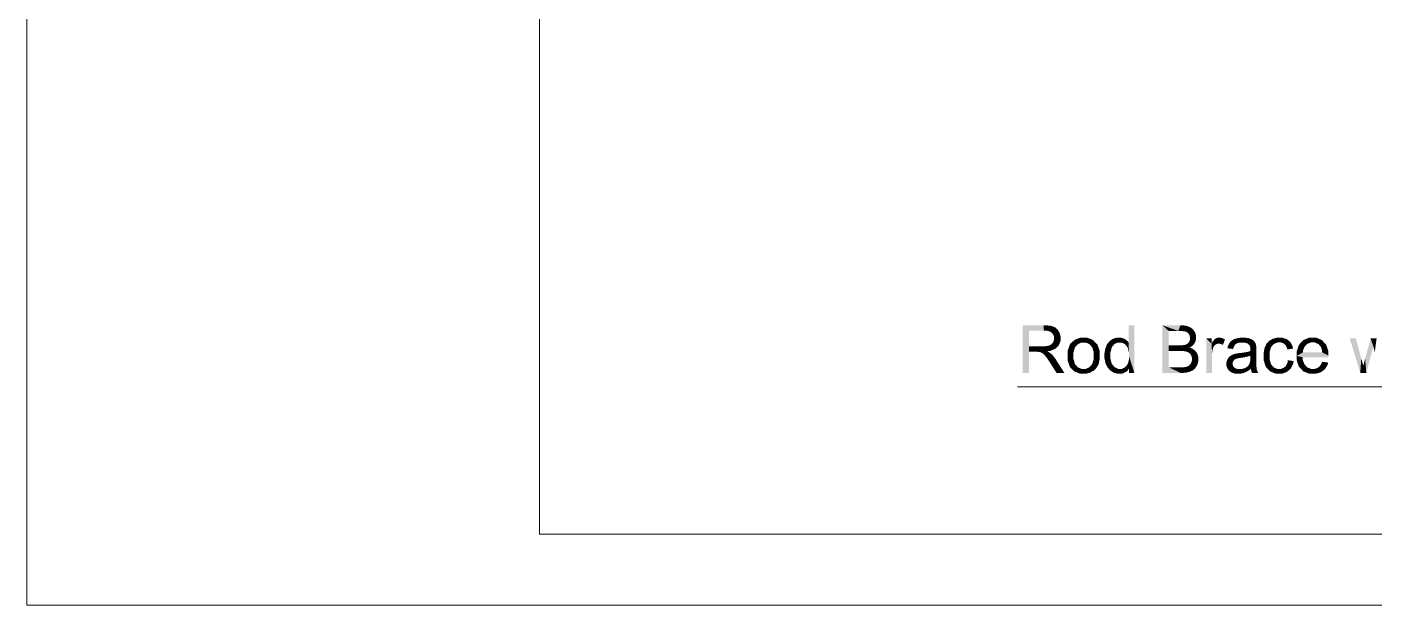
# Model space of a CAD drawing. Header units: millimetres. Extents: x 2 to 579, y 1 to 405.
# Drawn here: x 154.3 to 213.9, y 77.1 to 102.7 of the extents above; entities that cross this region are included whole.
import ezdxf

# ---------------------------------------------------------------- set-up
doc = ezdxf.new("R2010")
doc.units = ezdxf.units.MM
doc.linetypes.add('XKITLINE00', pattern=[0])
doc.layers.add('GraphicObject', color=6, linetype='Continuous', lineweight=0)
doc.layers.add('LinkedObject', color=7, linetype='Continuous', lineweight=0)

# ---------------------------------------------------------------- blocks, each defined once
blk = doc.blocks.new('*A3')
at = {"layer": 'GraphicObject', "color": 3, "linetype": 'XKITLINE00', "lineweight": 0}
for p, q in [((154.262, 216.048), (154.262, 77.096)), ((154.262, 77.096), (288.822, 77.096))]:
    blk.add_line(p, q, dxfattribs=at)
blk = doc.blocks.new('*A4')
at = {"layer": 'LinkedObject'}
for points in [[(198.602, 88.553), (198.324, 87.376), (198.324, 89.482)], [(198.324, 89.482), (198.602, 89.251), (198.602, 88.553)], [(199.267, 89.251), (198.324, 89.482), (199.256, 89.482)], [(198.602, 89.251), (198.324, 89.482), (199.267, 89.251)], [(199.256, 89.482), (199.384, 89.251), (199.267, 89.251)], [(199.61, 89.454), (199.256, 89.482), (199.396, 89.482)], [(199.683, 89.425), (199.256, 89.482), (199.61, 89.454)], [(199.555, 89.202), (199.256, 89.482), (199.683, 89.425)], [(199.384, 89.251), (199.256, 89.482), (199.555, 89.202)], [(199.683, 89.425), (199.609, 89.154), (199.555, 89.202)], [(199.756, 89.397), (199.609, 89.154), (199.683, 89.425)], [(203.271, 89.482), (203.012, 88.726), (203.012, 89.482)], [(203.271, 89.482), (203.035, 88.273), (203.012, 88.726)], [(203.035, 88.273), (203.271, 89.482), (203.271, 87.376)], [(204.515, 89.482), (204.793, 88.349), (204.515, 87.376)], [(204.793, 88.598), (204.793, 88.349), (204.515, 89.482)], [(204.515, 89.482), (204.793, 89.234), (204.793, 88.598)], [(205.215, 89.234), (204.515, 89.482), (205.306, 89.482)], [(204.793, 89.234), (204.515, 89.482), (205.215, 89.234)], [(205.215, 89.234), (205.306, 89.482), (205.329, 89.234)], [(205.306, 89.482), (205.489, 89.219), (205.329, 89.234)], [(205.426, 89.482), (205.489, 89.219), (205.306, 89.482)], [(205.62, 89.45), (205.489, 89.219), (205.426, 89.482)], [(205.489, 89.219), (205.62, 89.45), (205.536, 89.204)], [(205.536, 89.204), (205.62, 89.45), (205.583, 89.19)], [(205.583, 89.19), (205.62, 89.45), (205.693, 89.418)], [(199.609, 89.154), (199.756, 89.397), (199.664, 89.106)], [(199.664, 89.106), (199.756, 89.397), (199.917, 89.225)], [(199.917, 89.225), (199.718, 88.983), (199.664, 89.106)], [(199.69, 88.763), (200.004, 88.908), (199.859, 88.53)], [(199.718, 88.857), (200.004, 88.908), (199.69, 88.763)], [(199.96, 89.153), (199.718, 88.983), (199.917, 89.225)], [(200.004, 88.994), (199.718, 88.983), (199.96, 89.153)], [(200.004, 88.908), (199.718, 88.983), (200.004, 88.994)], [(199.718, 88.983), (200.004, 88.908), (199.718, 88.908)], [(200.004, 88.908), (199.718, 88.857), (199.718, 88.908)], [(199.917, 89.225), (199.756, 89.397), (199.873, 89.297)], [(199.859, 88.53), (200.004, 88.908), (199.932, 88.607)], [(199.932, 88.607), (200.004, 88.908), (200.004, 88.796)], [(200.885, 88.937), (200.547, 88.767), (200.645, 88.852)], [(201.026, 88.937), (200.547, 88.767), (200.885, 88.937)], [(200.929, 88.722), (200.547, 88.767), (201.026, 88.937)], [(200.929, 88.722), (201.026, 88.937), (201.026, 88.722)], [(201.026, 88.937), (201.122, 88.722), (201.026, 88.722)], [(201.44, 88.834), (201.026, 88.937), (201.183, 88.937)], [(201.54, 88.731), (201.026, 88.937), (201.44, 88.834)], [(201.281, 88.649), (201.026, 88.937), (201.54, 88.731)], [(201.122, 88.722), (201.026, 88.937), (201.281, 88.649)], [(202.387, 88.652), (202.176, 88.788), (202.252, 88.838)], [(202.328, 88.887), (202.531, 88.722), (202.252, 88.838)], [(202.252, 88.838), (202.531, 88.722), (202.387, 88.652)], [(202.498, 88.937), (202.531, 88.722), (202.328, 88.887)], [(202.592, 88.937), (202.531, 88.722), (202.498, 88.937)], [(202.531, 88.722), (202.592, 88.937), (202.617, 88.722)], [(202.592, 88.937), (202.705, 88.722), (202.617, 88.722)], [(202.66, 88.937), (202.705, 88.722), (202.592, 88.937)], [(202.783, 88.908), (202.705, 88.722), (202.66, 88.937)], [(202.837, 88.878), (202.705, 88.722), (202.783, 88.908)], [(202.837, 88.878), (202.854, 88.649), (202.705, 88.722)], [(202.89, 88.849), (202.854, 88.649), (202.837, 88.878)], [(202.978, 88.773), (202.854, 88.649), (202.89, 88.849)], [(205.693, 89.418), (205.655, 89.135), (205.583, 89.19)], [(205.766, 89.386), (205.655, 89.135), (205.693, 89.418)], [(205.88, 89.288), (205.655, 89.135), (205.766, 89.386)], [(205.922, 89.221), (205.655, 89.135), (205.88, 89.288)], [(205.655, 89.135), (205.922, 89.221), (205.68, 89.095)], [(205.922, 89.221), (205.705, 89.055), (205.68, 89.095)], [(205.703, 88.763), (206.004, 88.943), (205.931, 88.689)], [(205.73, 88.855), (206.004, 88.943), (205.703, 88.763)], [(205.705, 89.055), (205.922, 89.221), (205.73, 88.963)], [(205.73, 88.963), (205.922, 89.221), (206.004, 88.943)], [(206.004, 88.943), (205.73, 88.911), (205.73, 88.963)], [(205.73, 88.911), (206.004, 88.943), (205.73, 88.855)], [(206.004, 89.016), (205.922, 89.221), (205.963, 89.155)], [(206.004, 88.943), (205.922, 89.221), (206.004, 89.016)], [(205.931, 88.689), (206.004, 88.943), (205.968, 88.749)], [(205.968, 88.749), (206.004, 88.943), (206.004, 88.876)], [(206.453, 88.903), (206.687, 88.671), (206.453, 87.376)], [(206.687, 88.671), (206.453, 88.903), (206.687, 88.903)], [(206.85, 88.885), (206.687, 88.671), (206.813, 88.859)], [(206.96, 88.669), (206.687, 88.671), (206.85, 88.885)], [(206.813, 88.859), (206.687, 88.671), (206.731, 88.752)], [(206.888, 88.911), (207.002, 88.669), (206.85, 88.885)], [(206.85, 88.885), (207.002, 88.669), (206.96, 88.669)], [(206.971, 88.937), (207.002, 88.669), (206.888, 88.911)], [(207.016, 88.937), (207.002, 88.669), (206.971, 88.937)], [(207.016, 88.937), (207.049, 88.669), (207.002, 88.669)], [(207.213, 88.895), (207.016, 88.937), (207.081, 88.937)], [(207.28, 88.854), (207.016, 88.937), (207.213, 88.895)], [(207.143, 88.642), (207.016, 88.937), (207.28, 88.854)], [(207.049, 88.669), (207.016, 88.937), (207.143, 88.642)], [(207.143, 88.642), (207.28, 88.854), (207.191, 88.615)], [(207.657, 88.856), (207.814, 88.69), (207.543, 88.779)], [(207.732, 88.883), (207.814, 88.69), (207.657, 88.856)], [(207.98, 88.937), (207.732, 88.883), (207.806, 88.91)], [(207.949, 88.722), (207.732, 88.883), (207.98, 88.937)], [(207.814, 88.69), (207.732, 88.883), (207.949, 88.722)], [(207.949, 88.722), (207.98, 88.937), (208.04, 88.722)], [(208.04, 88.722), (207.98, 88.937), (208.138, 88.722)], [(208.078, 88.937), (208.138, 88.722), (207.98, 88.937)], [(208.334, 88.914), (208.078, 88.937), (208.176, 88.937)], [(208.395, 88.891), (208.078, 88.937), (208.334, 88.914)], [(208.285, 88.678), (208.078, 88.937), (208.395, 88.891)], [(208.138, 88.722), (208.078, 88.937), (208.285, 88.678)], [(208.285, 88.678), (208.395, 88.891), (208.334, 88.634)], [(208.334, 88.634), (208.395, 88.891), (208.371, 88.602)], [(208.395, 88.891), (208.407, 88.491), (208.371, 88.602)], [(208.575, 88.775), (208.407, 88.491), (208.395, 88.891)], [(208.546, 88.81), (208.395, 88.891), (208.456, 88.868)], [(208.575, 88.775), (208.395, 88.891), (208.546, 88.81)], [(209.439, 88.654), (209.237, 88.798), (209.321, 88.844)], [(209.404, 88.89), (209.597, 88.724), (209.321, 88.844)], [(209.321, 88.844), (209.597, 88.724), (209.439, 88.654)], [(209.586, 88.937), (209.597, 88.724), (209.404, 88.89)], [(209.684, 88.937), (209.597, 88.724), (209.586, 88.937)], [(209.597, 88.724), (209.684, 88.937), (209.695, 88.724)], [(209.684, 88.937), (209.759, 88.724), (209.695, 88.724)], [(210.011, 88.874), (209.684, 88.937), (209.808, 88.937)], [(210.09, 88.811), (209.684, 88.937), (210.011, 88.874)], [(209.869, 88.685), (209.684, 88.937), (210.09, 88.811)], [(209.759, 88.724), (209.684, 88.937), (209.869, 88.685)], [(210.749, 88.83), (210.927, 88.664), (210.65, 88.724)], [(211.164, 88.937), (210.749, 88.83), (211.006, 88.937)], [(211.077, 88.724), (210.749, 88.83), (211.164, 88.937)], [(210.927, 88.664), (210.749, 88.83), (211.077, 88.724)], [(211.077, 88.724), (211.164, 88.937), (211.165, 88.724)], [(211.164, 88.937), (211.264, 88.724), (211.165, 88.724)], [(211.566, 88.833), (211.164, 88.937), (211.317, 88.937)], [(211.663, 88.728), (211.164, 88.937), (211.566, 88.833)], [(211.424, 88.649), (211.164, 88.937), (211.663, 88.728)], [(211.264, 88.724), (211.164, 88.937), (211.424, 88.649)], [(213.07, 88.903), (213.268, 87.376), (212.803, 88.903)], [(213.313, 88.02), (213.268, 87.376), (213.07, 88.903)], [(213.728, 88.903), (213.848, 88.551), (213.482, 88.008)], [(213.991, 88.903), (213.848, 88.551), (213.728, 88.903)], [(213.848, 88.551), (213.991, 88.903), (213.909, 88.289)], [(198.602, 88.553), (198.602, 88.311), (198.324, 87.376)], [(198.324, 87.376), (198.602, 88.311), (198.602, 87.376)], [(198.924, 88.311), (198.602, 88.553), (199.2, 88.553)], [(198.602, 88.311), (198.602, 88.553), (198.924, 88.311)], [(198.924, 88.311), (199.2, 88.553), (198.978, 88.311)], [(198.978, 88.311), (199.2, 88.553), (199.056, 88.306)], [(199.056, 88.306), (199.2, 88.553), (199.079, 88.301)], [(199.079, 88.301), (199.2, 88.553), (199.111, 88.293)], [(199.111, 88.293), (199.2, 88.553), (199.175, 88.265)], [(199.175, 88.265), (199.2, 88.553), (199.295, 88.553)], [(199.175, 88.265), (199.295, 88.553), (199.206, 88.245)], [(199.295, 88.553), (199.412, 88.334), (199.206, 88.245)], [(199.206, 88.245), (199.412, 88.334), (199.237, 88.225)], [(199.412, 88.334), (199.308, 88.155), (199.237, 88.225)], [(199.444, 88.573), (199.412, 88.334), (199.295, 88.553)], [(199.467, 88.308), (199.308, 88.155), (199.412, 88.334)], [(199.308, 88.155), (199.467, 88.308), (199.347, 88.105)], [(199.347, 88.105), (199.467, 88.308), (199.387, 88.054)], [(199.387, 88.054), (199.467, 88.308), (199.58, 88.23)], [(199.412, 88.334), (199.444, 88.573), (199.563, 88.355)], [(199.498, 88.593), (199.859, 88.53), (199.444, 88.573)], [(199.787, 88.453), (199.444, 88.573), (199.859, 88.53)], [(199.563, 88.355), (199.444, 88.573), (199.787, 88.453)], [(199.58, 88.23), (199.467, 88.308), (199.551, 88.255)], [(199.552, 88.613), (199.859, 88.53), (199.498, 88.593)], [(199.859, 88.53), (199.552, 88.613), (199.634, 88.676)], [(199.662, 88.719), (199.859, 88.53), (199.634, 88.676)], [(199.69, 88.763), (199.859, 88.53), (199.662, 88.719)], [(200.547, 88.767), (200.312, 88.14), (200.429, 88.665)], [(200.641, 88.505), (200.312, 88.14), (200.547, 88.767)], [(200.429, 88.665), (200.312, 88.14), (200.312, 88.351)], [(200.577, 88.286), (200.312, 88.14), (200.641, 88.505)], [(200.312, 88.14), (200.577, 88.286), (200.577, 88.139)], [(200.547, 88.767), (200.769, 88.649), (200.705, 88.577)], [(200.769, 88.649), (200.547, 88.767), (200.929, 88.722)], [(200.641, 88.505), (200.547, 88.767), (200.705, 88.577)], [(201.281, 88.649), (201.54, 88.731), (201.346, 88.576)], [(201.54, 88.731), (201.41, 88.503), (201.346, 88.576)], [(201.41, 88.503), (201.54, 88.731), (201.474, 88.289)], [(201.474, 88.289), (201.54, 88.731), (201.74, 88.161)], [(201.474, 88.289), (201.74, 88.161), (201.474, 88.148)], [(201.74, 88.343), (201.54, 88.731), (201.64, 88.628)], [(201.74, 88.161), (201.54, 88.731), (201.74, 88.343)], [(202.024, 88.553), (201.948, 88.138), (201.986, 88.46)], [(202.271, 88.511), (201.948, 88.138), (202.024, 88.553)], [(202.213, 88.289), (201.948, 88.138), (202.271, 88.511)], [(201.986, 88.46), (201.948, 88.138), (201.948, 88.252)], [(201.948, 88.138), (202.213, 88.289), (202.213, 88.138)], [(202.062, 88.646), (202.329, 88.581), (202.024, 88.553)], [(202.024, 88.553), (202.329, 88.581), (202.271, 88.511)], [(202.176, 88.788), (202.329, 88.581), (202.062, 88.646)], [(202.329, 88.581), (202.176, 88.788), (202.387, 88.652)], [(203.012, 88.726), (202.854, 88.649), (202.978, 88.773)], [(202.854, 88.649), (203.012, 88.726), (202.914, 88.576)], [(202.914, 88.576), (203.012, 88.726), (202.974, 88.502)], [(203.012, 88.726), (203.035, 88.273), (202.974, 88.502)], [(203.035, 88.273), (203.271, 87.376), (203.035, 88.116)], [(204.515, 87.376), (204.793, 88.349), (204.793, 87.625)], [(205.281, 88.349), (204.793, 88.598), (205.25, 88.598)], [(204.793, 88.349), (204.793, 88.598), (205.281, 88.349)], [(205.382, 88.349), (205.25, 88.598), (205.342, 88.598)], [(205.281, 88.349), (205.25, 88.598), (205.382, 88.349)], [(205.476, 88.61), (205.71, 88.497), (205.342, 88.598)], [(205.342, 88.598), (205.71, 88.497), (205.382, 88.349)], [(205.382, 88.349), (205.71, 88.497), (205.536, 88.332)], [(205.516, 88.622), (205.784, 88.533), (205.476, 88.61)], [(205.71, 88.497), (205.476, 88.61), (205.784, 88.533)], [(205.569, 88.638), (205.784, 88.533), (205.516, 88.622)], [(205.71, 88.497), (205.59, 88.314), (205.536, 88.332)], [(205.649, 88.69), (205.931, 88.689), (205.569, 88.638)], [(205.569, 88.638), (205.931, 88.689), (205.784, 88.533)], [(205.59, 88.314), (205.71, 88.497), (205.644, 88.296)], [(205.644, 88.296), (205.71, 88.497), (205.728, 88.235)], [(205.676, 88.727), (205.931, 88.689), (205.649, 88.69)], [(205.931, 88.689), (205.676, 88.727), (205.703, 88.763)], [(205.952, 88.373), (205.71, 88.497), (205.805, 88.469)], [(205.728, 88.235), (205.71, 88.497), (205.952, 88.373)], [(205.728, 88.235), (205.952, 88.373), (205.758, 88.192)], [(205.758, 88.192), (205.952, 88.373), (205.788, 88.148)], [(205.784, 88.533), (205.931, 88.689), (205.895, 88.629)], [(205.788, 88.148), (205.952, 88.373), (206.003, 88.306)], [(206.003, 88.306), (205.819, 88.046), (205.788, 88.148)], [(206.054, 88.238), (205.819, 88.046), (206.003, 88.306)], [(206.105, 88.079), (205.819, 88.046), (206.054, 88.238)], [(206.453, 87.376), (206.687, 88.671), (206.712, 87.376)], [(206.687, 88.671), (206.712, 88.175), (206.712, 87.376)], [(206.712, 88.175), (206.687, 88.671), (206.712, 88.257)], [(206.712, 88.257), (206.687, 88.671), (206.733, 88.408)], [(206.733, 88.408), (206.687, 88.671), (206.755, 88.477)], [(206.755, 88.477), (206.687, 88.671), (206.769, 88.522)], [(206.769, 88.522), (206.687, 88.671), (206.817, 88.593)], [(206.817, 88.593), (206.687, 88.671), (206.851, 88.618)], [(206.851, 88.618), (206.687, 88.671), (206.884, 88.644)], [(206.884, 88.644), (206.687, 88.671), (206.96, 88.669)], [(207.503, 88.729), (207.39, 88.467), (207.464, 88.679)], [(207.728, 88.627), (207.39, 88.467), (207.503, 88.729)], [(207.464, 88.679), (207.39, 88.467), (207.407, 88.548)], [(207.663, 88.514), (207.39, 88.467), (207.728, 88.627)], [(207.39, 88.467), (207.663, 88.514), (207.643, 88.433)], [(207.543, 88.779), (207.814, 88.69), (207.503, 88.729)], [(207.728, 88.627), (207.503, 88.729), (207.771, 88.658)], [(207.771, 88.658), (207.503, 88.729), (207.814, 88.69)], [(207.869, 88.247), (207.905, 88.033), (207.754, 88.227)], [(207.945, 88.256), (207.985, 88.045), (207.869, 88.247)], [(207.869, 88.247), (207.985, 88.045), (207.905, 88.033)], [(208.102, 88.275), (208.126, 88.065), (207.945, 88.256)], [(207.945, 88.256), (208.126, 88.065), (207.985, 88.045)], [(208.332, 88.319), (208.407, 88.143), (208.102, 88.275)], [(208.102, 88.275), (208.407, 88.143), (208.126, 88.065)], [(208.406, 88.345), (208.407, 88.143), (208.332, 88.319)], [(208.407, 88.405), (208.662, 88.566), (208.406, 88.371)], [(208.406, 88.371), (208.662, 88.566), (208.406, 88.345)], [(208.406, 88.345), (208.662, 88.566), (208.407, 88.143)], [(208.668, 88.361), (208.406, 88.048), (208.407, 88.143)], [(208.668, 88.016), (208.406, 88.048), (208.668, 88.361)], [(208.604, 88.74), (208.407, 88.491), (208.575, 88.775)], [(208.644, 88.652), (208.407, 88.491), (208.604, 88.74)], [(208.655, 88.599), (208.407, 88.491), (208.644, 88.652)], [(208.407, 88.491), (208.655, 88.599), (208.662, 88.566)], [(208.407, 88.491), (208.662, 88.566), (208.407, 88.412)], [(208.407, 88.412), (208.662, 88.566), (208.407, 88.405)], [(208.668, 88.447), (208.407, 88.143), (208.662, 88.566)], [(208.668, 88.361), (208.407, 88.143), (208.668, 88.447)], [(209.072, 88.566), (208.991, 88.134), (209.031, 88.474)], [(209.317, 88.514), (208.991, 88.134), (209.072, 88.566)], [(209.256, 88.293), (208.991, 88.134), (209.317, 88.514)], [(209.031, 88.474), (208.991, 88.134), (208.991, 88.257)], [(208.991, 88.134), (209.256, 88.293), (209.256, 88.141)], [(209.113, 88.659), (209.378, 88.584), (209.072, 88.566)], [(209.072, 88.566), (209.378, 88.584), (209.317, 88.514)], [(209.237, 88.798), (209.378, 88.584), (209.113, 88.659)], [(209.378, 88.584), (209.237, 88.798), (209.439, 88.654)], [(209.869, 88.685), (210.09, 88.811), (209.915, 88.646)], [(210.09, 88.811), (209.96, 88.607), (209.915, 88.646)], [(209.96, 88.607), (210.09, 88.811), (210.023, 88.491)], [(210.023, 88.491), (210.09, 88.811), (210.292, 88.452)], [(210.023, 88.491), (210.292, 88.452), (210.041, 88.414)], [(210.27, 88.568), (210.09, 88.811), (210.169, 88.748)], [(210.292, 88.452), (210.09, 88.811), (210.27, 88.568)], [(210.65, 88.724), (210.452, 88.319), (210.551, 88.618)], [(210.806, 88.545), (210.452, 88.319), (210.65, 88.724)], [(210.739, 88.386), (210.452, 88.319), (210.806, 88.545)], [(210.452, 88.319), (210.739, 88.386), (210.732, 88.286)], [(210.732, 88.286), (210.452, 88.127), (210.452, 88.319)], [(210.732, 88.286), (211.857, 88.142), (210.452, 88.127)], [(210.65, 88.724), (210.927, 88.664), (210.806, 88.545)], [(211.583, 88.286), (211.857, 88.142), (210.732, 88.286)], [(211.424, 88.649), (211.663, 88.728), (211.485, 88.575)], [(211.663, 88.728), (211.526, 88.527), (211.485, 88.575)], [(211.526, 88.527), (211.663, 88.728), (211.574, 88.382)], [(211.574, 88.382), (211.663, 88.728), (211.857, 88.331)], [(211.574, 88.382), (211.857, 88.331), (211.583, 88.286)], [(211.857, 88.142), (211.583, 88.286), (211.857, 88.331)], [(211.857, 88.331), (211.663, 88.728), (211.76, 88.624)], [(213.482, 88.008), (213.848, 88.551), (213.535, 87.376)], [(199.58, 88.23), (199.487, 87.909), (199.387, 88.054)], [(199.641, 88.174), (199.487, 87.909), (199.58, 88.23)], [(199.756, 88.033), (199.487, 87.909), (199.641, 88.174)], [(199.487, 87.909), (199.756, 88.033), (199.548, 87.814)], [(199.548, 87.814), (199.756, 88.033), (199.81, 87.949)], [(199.548, 87.814), (199.81, 87.949), (199.826, 87.376)], [(199.826, 87.376), (199.81, 87.949), (200.174, 87.376)], [(200.312, 88.14), (200.509, 87.548), (200.312, 87.946)], [(200.577, 87.993), (200.509, 87.548), (200.312, 88.14)], [(200.577, 87.993), (200.312, 88.14), (200.577, 88.139)], [(200.312, 87.946), (200.509, 87.548), (200.41, 87.651)], [(200.641, 87.774), (200.509, 87.548), (200.577, 87.993)], [(200.509, 87.548), (200.641, 87.774), (200.705, 87.701)], [(200.769, 87.628), (200.509, 87.548), (200.705, 87.701)], [(201.346, 87.702), (201.479, 87.483), (201.283, 87.628)], [(201.651, 87.698), (201.346, 87.702), (201.41, 87.775)], [(201.607, 87.614), (201.346, 87.702), (201.651, 87.698)], [(201.479, 87.483), (201.346, 87.702), (201.607, 87.614)], [(201.41, 87.775), (201.74, 88.161), (201.651, 87.698)], [(201.474, 87.998), (201.74, 88.161), (201.41, 87.775)], [(201.74, 88.161), (201.474, 87.998), (201.474, 88.148)], [(201.651, 87.698), (201.74, 88.161), (201.695, 87.782)], [(201.695, 87.782), (201.74, 88.161), (201.74, 88.014)], [(201.948, 88.138), (202.213, 87.991), (201.948, 88.021)], [(202.213, 87.991), (201.948, 88.138), (202.213, 88.138)], [(201.948, 88.021), (202.213, 87.991), (201.99, 87.814)], [(201.99, 87.814), (202.213, 87.991), (202.032, 87.724)], [(202.032, 87.724), (202.213, 87.991), (202.275, 87.773)], [(202.275, 87.773), (202.192, 87.493), (202.032, 87.724)], [(202.032, 87.724), (202.192, 87.493), (202.074, 87.634)], [(202.337, 87.7), (202.192, 87.493), (202.275, 87.773)], [(202.192, 87.493), (202.337, 87.7), (202.269, 87.443)], [(202.269, 87.443), (202.337, 87.7), (202.399, 87.628)], [(203.031, 87.57), (202.857, 87.624), (202.916, 87.694)], [(202.976, 87.763), (203.031, 87.57), (202.916, 87.694)], [(203.035, 87.974), (203.271, 87.376), (202.976, 87.763)], [(202.976, 87.763), (203.271, 87.376), (203.031, 87.57)], [(203.035, 88.116), (203.271, 87.376), (203.035, 87.974)], [(205.658, 87.411), (205.509, 87.635), (205.557, 87.643)], [(205.638, 87.672), (205.888, 87.516), (205.557, 87.643)], [(205.557, 87.643), (205.888, 87.516), (205.658, 87.411)], [(205.671, 87.692), (205.888, 87.516), (205.638, 87.672)], [(205.888, 87.516), (205.671, 87.692), (205.703, 87.712)], [(205.756, 87.771), (206.043, 87.712), (205.703, 87.712)], [(205.703, 87.712), (206.043, 87.712), (205.888, 87.516)], [(205.777, 87.809), (206.043, 87.712), (205.756, 87.771)], [(206.043, 87.712), (205.777, 87.809), (205.798, 87.848)], [(205.798, 87.848), (206.105, 87.987), (206.043, 87.712)], [(205.819, 87.937), (206.105, 87.987), (205.798, 87.848)], [(206.105, 87.987), (205.819, 88.046), (206.105, 88.079)], [(205.819, 88.046), (206.105, 87.987), (205.819, 87.987)], [(206.105, 87.987), (205.819, 87.937), (205.819, 87.987)], [(205.888, 87.516), (206.043, 87.712), (205.934, 87.55)], [(205.934, 87.55), (206.043, 87.712), (206.012, 87.648)], [(206.043, 87.712), (206.105, 87.987), (206.074, 87.775)], [(206.074, 87.775), (206.105, 87.987), (206.105, 87.913)], [(207.397, 87.984), (207.346, 87.779), (207.371, 87.937)], [(207.64, 87.881), (207.346, 87.779), (207.397, 87.984)], [(207.371, 87.937), (207.346, 87.779), (207.346, 87.835)], [(207.622, 87.82), (207.346, 87.779), (207.64, 87.881)], [(207.346, 87.779), (207.622, 87.82), (207.622, 87.786)], [(207.622, 87.734), (207.346, 87.779), (207.622, 87.786)], [(207.346, 87.779), (207.622, 87.734), (207.346, 87.684)], [(207.346, 87.684), (207.622, 87.734), (207.413, 87.527)], [(207.422, 88.03), (207.658, 87.909), (207.397, 87.984)], [(207.397, 87.984), (207.658, 87.909), (207.64, 87.881)], [(207.413, 87.527), (207.622, 87.734), (207.481, 87.465)], [(207.489, 88.104), (207.658, 87.909), (207.422, 88.03)], [(207.481, 87.465), (207.622, 87.734), (207.661, 87.648)], [(207.661, 87.648), (207.548, 87.404), (207.481, 87.465)], [(207.675, 87.937), (207.489, 88.104), (207.53, 88.132)], [(207.658, 87.909), (207.489, 88.104), (207.675, 87.937)], [(207.571, 88.16), (207.726, 87.979), (207.53, 88.132)], [(207.53, 88.132), (207.726, 87.979), (207.675, 87.937)], [(207.7, 87.614), (207.548, 87.404), (207.661, 87.648)], [(207.664, 88.203), (207.726, 87.979), (207.571, 88.16)], [(207.716, 88.217), (207.726, 87.979), (207.664, 88.203)], [(207.754, 88.227), (207.793, 88.008), (207.716, 88.217)], [(207.726, 87.979), (207.716, 88.217), (207.759, 87.993)], [(207.759, 87.993), (207.716, 88.217), (207.793, 88.008)], [(207.754, 88.227), (207.905, 88.033), (207.793, 88.008)], [(208.126, 88.065), (208.407, 88.143), (208.337, 88.114)], [(208.252, 87.643), (208.677, 87.608), (208.194, 87.61)], [(208.252, 87.643), (208.668, 87.836), (208.677, 87.608)], [(208.337, 87.732), (208.668, 87.836), (208.252, 87.643)], [(208.364, 87.789), (208.668, 87.836), (208.337, 87.732)], [(208.668, 87.836), (208.364, 87.789), (208.385, 87.833)], [(208.385, 87.833), (208.668, 88.016), (208.668, 87.836)], [(208.406, 87.962), (208.668, 88.016), (208.385, 87.833)], [(208.668, 88.016), (208.406, 87.962), (208.406, 88.048)], [(209.256, 87.987), (208.991, 88.134), (209.256, 88.141)], [(208.991, 88.134), (209.181, 87.547), (208.991, 87.943)], [(209.256, 87.987), (209.181, 87.547), (208.991, 88.134)], [(208.991, 87.943), (209.181, 87.547), (209.086, 87.649)], [(209.315, 87.764), (209.181, 87.547), (209.256, 87.987)], [(209.181, 87.547), (209.315, 87.764), (209.373, 87.694)], [(209.432, 87.625), (209.181, 87.547), (209.373, 87.694)], [(210.104, 87.491), (209.883, 87.602), (209.934, 87.649)], [(209.984, 87.695), (210.104, 87.491), (209.934, 87.649)], [(209.984, 87.695), (210.317, 87.903), (210.104, 87.491)], [(210.049, 87.839), (210.317, 87.903), (209.984, 87.695)], [(210.317, 87.903), (210.049, 87.839), (210.062, 87.936)], [(210.104, 87.491), (210.317, 87.903), (210.19, 87.565)], [(210.19, 87.565), (210.317, 87.903), (210.296, 87.771)], [(211.857, 88.131), (210.452, 88.127), (211.857, 88.142)], [(211.856, 88.096), (210.452, 88.127), (211.857, 88.131)], [(210.452, 88.127), (210.648, 87.549), (210.452, 87.941)], [(210.725, 87.948), (210.648, 87.549), (210.452, 88.127)], [(210.725, 87.948), (210.452, 88.127), (210.717, 88.073)], [(211.855, 88.073), (210.452, 88.127), (211.856, 88.096)], [(210.717, 88.073), (210.452, 88.127), (211.855, 88.073)], [(210.452, 87.941), (210.648, 87.549), (210.55, 87.652)], [(210.796, 87.755), (210.648, 87.549), (210.725, 87.948)], [(210.648, 87.549), (210.796, 87.755), (210.746, 87.446)], [(210.86, 87.689), (210.746, 87.446), (210.796, 87.755)], [(210.923, 87.622), (210.746, 87.446), (210.86, 87.689)], [(211.471, 87.667), (211.7, 87.536), (211.421, 87.63)], [(211.471, 87.667), (211.848, 87.835), (211.7, 87.536)], [(211.551, 87.787), (211.848, 87.835), (211.471, 87.667)], [(211.848, 87.835), (211.551, 87.787), (211.58, 87.869)], [(211.7, 87.536), (211.848, 87.835), (211.817, 87.718)], [(213.402, 87.694), (213.268, 87.376), (213.313, 88.02)], [(213.268, 87.376), (213.402, 87.694), (213.535, 87.376)], [(213.405, 87.706), (213.535, 87.376), (213.402, 87.694)], [(213.445, 87.863), (213.535, 87.376), (213.405, 87.706)], [(213.482, 88.008), (213.535, 87.376), (213.445, 87.863)], [(200.769, 87.628), (201.026, 87.342), (200.509, 87.548)], [(200.509, 87.548), (201.026, 87.342), (200.608, 87.445)], [(200.608, 87.445), (201.026, 87.342), (200.866, 87.342)], [(200.929, 87.555), (201.026, 87.342), (200.769, 87.628)], [(201.026, 87.342), (200.929, 87.555), (201.026, 87.555)], [(201.026, 87.342), (201.123, 87.555), (201.126, 87.342)], [(201.123, 87.555), (201.026, 87.342), (201.026, 87.555)], [(201.394, 87.436), (201.123, 87.555), (201.283, 87.628)], [(201.31, 87.389), (201.123, 87.555), (201.394, 87.436)], [(201.126, 87.342), (201.123, 87.555), (201.31, 87.389)], [(201.283, 87.628), (201.479, 87.483), (201.394, 87.436)], [(202.399, 87.628), (202.604, 87.342), (202.269, 87.443)], [(202.269, 87.443), (202.604, 87.342), (202.345, 87.393)], [(202.345, 87.393), (202.604, 87.342), (202.513, 87.342)], [(202.544, 87.555), (202.604, 87.342), (202.399, 87.628)], [(202.604, 87.342), (202.544, 87.555), (202.628, 87.555)], [(202.604, 87.342), (203.031, 87.57), (202.745, 87.342)], [(202.713, 87.555), (203.031, 87.57), (202.604, 87.342)], [(202.713, 87.555), (202.604, 87.342), (202.628, 87.555)], [(202.857, 87.624), (203.031, 87.57), (202.713, 87.555)], [(202.745, 87.342), (203.031, 87.57), (202.958, 87.456)], [(203.031, 87.57), (203.271, 87.376), (203.031, 87.376)], [(204.793, 87.625), (205.318, 87.376), (204.515, 87.376)], [(205.319, 87.625), (205.318, 87.376), (204.793, 87.625)], [(205.319, 87.625), (205.419, 87.376), (205.318, 87.376)], [(205.387, 87.625), (205.419, 87.376), (205.319, 87.625)], [(205.482, 87.63), (205.589, 87.394), (205.387, 87.625)], [(205.387, 87.625), (205.589, 87.394), (205.419, 87.376)], [(205.509, 87.635), (205.589, 87.394), (205.482, 87.63)], [(205.589, 87.394), (205.509, 87.635), (205.658, 87.411)], [(205.658, 87.411), (205.888, 87.516), (205.727, 87.429)], [(205.727, 87.429), (205.888, 87.516), (205.842, 87.481)], [(207.739, 87.579), (207.548, 87.404), (207.7, 87.614)], [(207.548, 87.404), (207.739, 87.579), (207.741, 87.342)], [(207.866, 87.342), (207.739, 87.579), (207.853, 87.545)], [(207.741, 87.342), (207.739, 87.579), (207.866, 87.342)], [(207.853, 87.545), (207.942, 87.342), (207.866, 87.342)], [(207.928, 87.545), (207.942, 87.342), (207.853, 87.545)], [(208.003, 87.545), (207.942, 87.342), (207.928, 87.545)], [(207.942, 87.342), (208.003, 87.545), (208.085, 87.367)], [(208.151, 87.392), (208.003, 87.545), (208.136, 87.577)], [(208.085, 87.367), (208.003, 87.545), (208.151, 87.392)], [(208.428, 87.564), (208.136, 87.577), (208.194, 87.61)], [(208.356, 87.503), (208.136, 87.577), (208.428, 87.564)], [(208.218, 87.417), (208.136, 87.577), (208.356, 87.503)], [(208.151, 87.392), (208.136, 87.577), (208.218, 87.417)], [(208.677, 87.608), (208.428, 87.564), (208.194, 87.61)], [(208.428, 87.564), (208.677, 87.608), (208.434, 87.51)], [(208.434, 87.51), (208.677, 87.608), (208.685, 87.56)], [(208.685, 87.56), (208.46, 87.416), (208.434, 87.51)], [(208.693, 87.512), (208.46, 87.416), (208.685, 87.56)], [(208.693, 87.512), (208.481, 87.376), (208.46, 87.416)], [(208.726, 87.42), (208.481, 87.376), (208.693, 87.512)], [(208.481, 87.376), (208.726, 87.42), (208.75, 87.376)], [(209.432, 87.625), (209.683, 87.342), (209.181, 87.547)], [(209.181, 87.547), (209.683, 87.342), (209.276, 87.445)], [(209.276, 87.445), (209.683, 87.342), (209.527, 87.342)], [(209.585, 87.555), (209.683, 87.342), (209.432, 87.625)], [(209.683, 87.342), (209.585, 87.555), (209.68, 87.555)], [(209.756, 87.555), (209.683, 87.342), (209.68, 87.555)], [(209.756, 87.555), (210.104, 87.491), (209.683, 87.342)], [(209.683, 87.342), (210.104, 87.491), (209.808, 87.342)], [(209.883, 87.602), (210.104, 87.491), (209.756, 87.555)], [(209.808, 87.342), (210.104, 87.491), (210.019, 87.417)], [(210.923, 87.622), (211.178, 87.342), (210.746, 87.446)], [(210.746, 87.446), (211.178, 87.342), (211.011, 87.342)], [(211.083, 87.555), (211.178, 87.342), (210.923, 87.622)], [(211.178, 87.555), (211.178, 87.342), (211.083, 87.555)], [(211.249, 87.555), (211.614, 87.472), (211.178, 87.342)], [(211.249, 87.555), (211.178, 87.342), (211.178, 87.555)], [(211.178, 87.342), (211.614, 87.472), (211.311, 87.342)], [(211.371, 87.593), (211.614, 87.472), (211.249, 87.555)], [(211.311, 87.342), (211.614, 87.472), (211.529, 87.407)], [(211.421, 87.63), (211.7, 87.536), (211.371, 87.593)], [(211.614, 87.472), (211.371, 87.593), (211.7, 87.536)]]:
    blk.add_hatch(color=7, dxfattribs=at).paths.add_polyline_path(points, flags=17)
at = {"layer": 'LinkedObject', "color": 2, "linetype": 'XKITLINE00', "lineweight": 0}
for p, q in [((176.942, 80.239), (176.942, 151.731)), ((261.094, 80.239), (176.942, 80.239))]:
    blk.add_line(p, q, dxfattribs=at)
at = {"layer": 'LinkedObject', "color": 7, "linetype": 'XKITLINE00', "lineweight": 0}
for p, q in [((198.092, 86.753), (200.215, 86.753)), ((200.215, 86.753), (201.849, 86.753)), ((201.849, 86.753), (203.483, 86.753)), ((203.483, 86.753), (204.3, 86.753)), ((204.3, 86.753), (206.261, 86.753)), ((206.261, 86.753), (207.24, 86.753)), ((207.24, 86.753), (208.875, 86.753)), ((208.875, 86.753), (210.345, 86.753)), ((210.345, 86.753), (211.979, 86.753)), ((211.979, 86.753), (212.796, 86.753)), ((212.796, 86.753), (214.919, 86.753))]:
    blk.add_line(p, q, dxfattribs=at)

msp = doc.modelspace()

# ---------------------------------------------------------------- block references
at = {"lineweight": 0}
for name in ['*A3', '*A4']:
    msp.add_blockref(name, (0, 0), dxfattribs=at)

doc.saveas('drawing.dxf')
